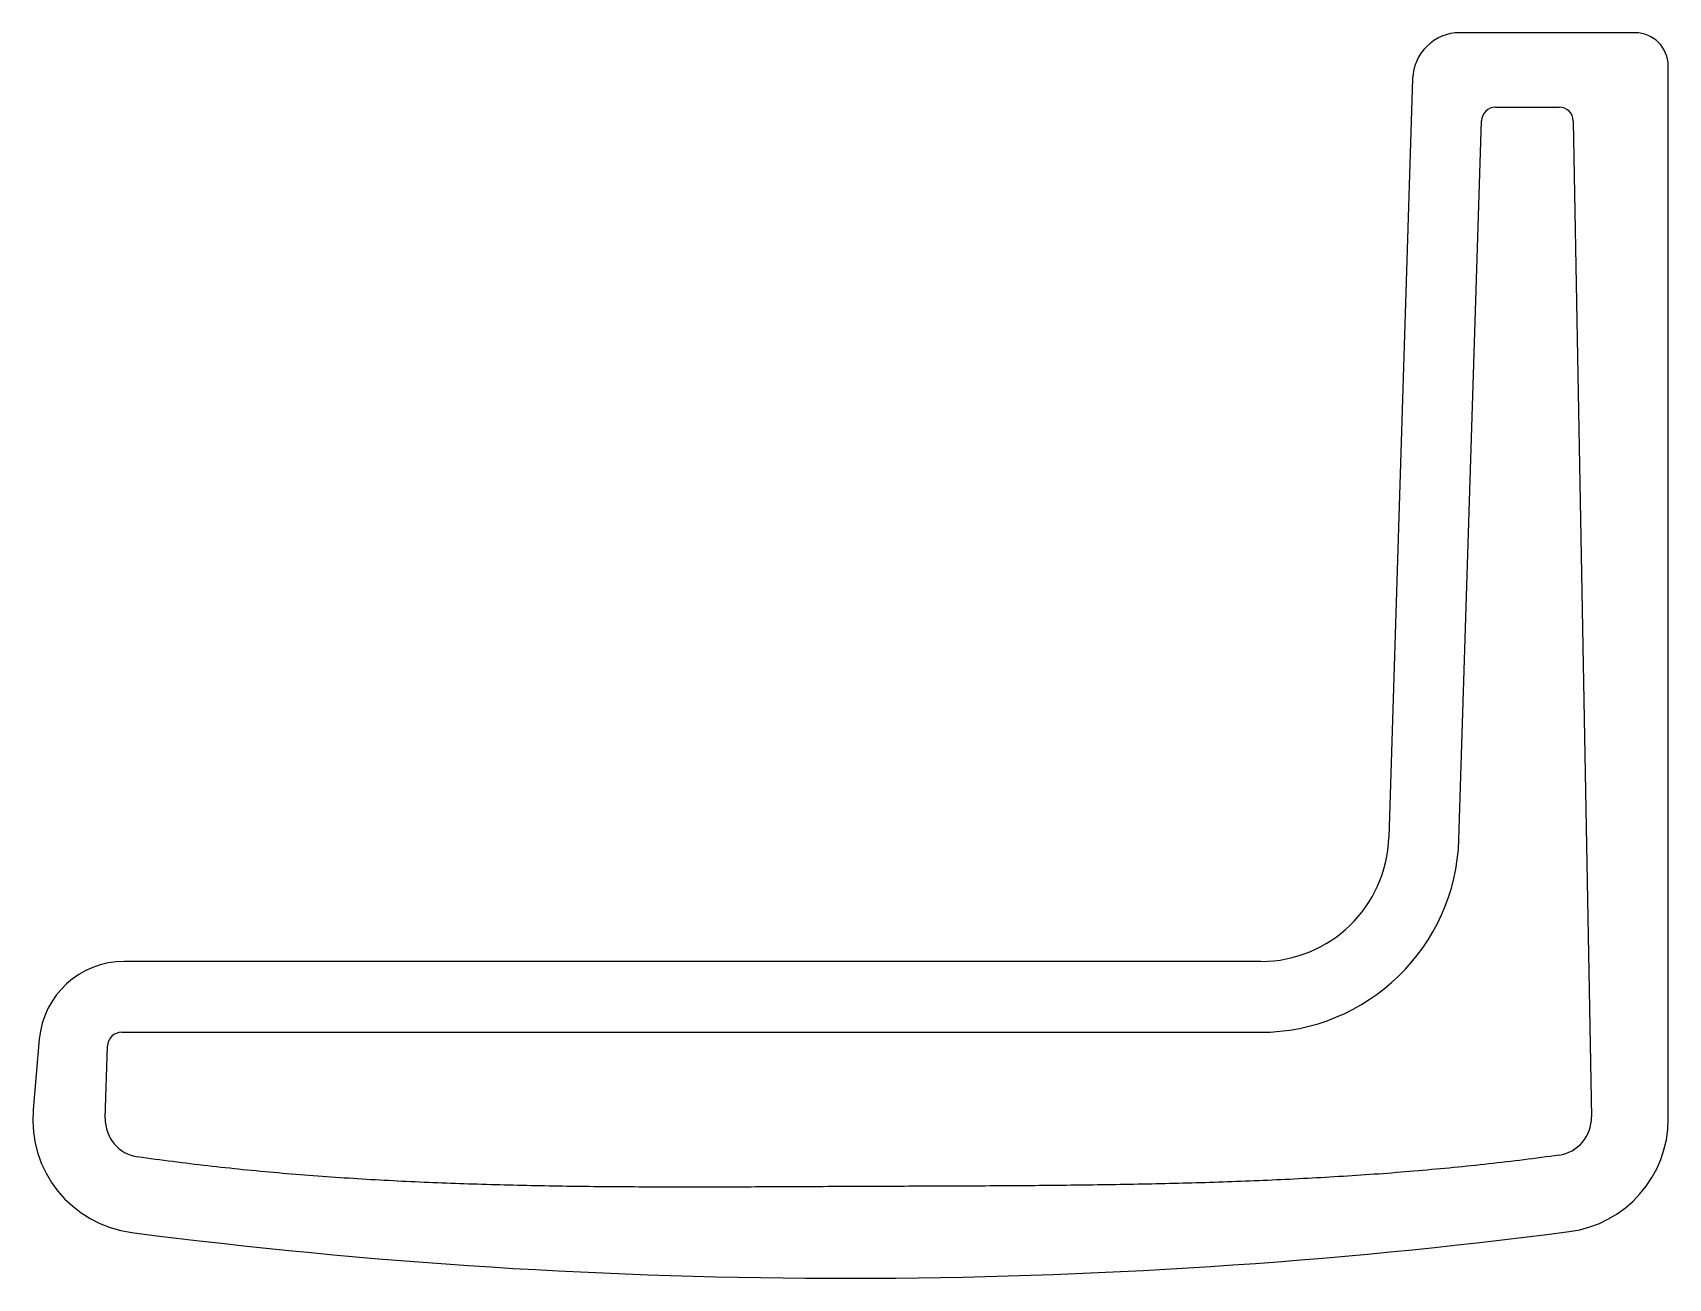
# Model space of a CAD drawing. Extents: x 1.4 to 35.9, y 0.1 to 26.4.
import ezdxf

# ---------------------------------------------------------------- set-up
doc = ezdxf.new("R2010")
doc.units = 0
doc.layers.get('0').update_dxf_attribs({"linetype": 'CONTINUOUS'})

msp = doc.modelspace()

# ---------------------------------------------------------------- linework, layer by layer
for p, q in [((35.195, 26.381), (31.497, 26.381)), ((35.895, 3.46), (35.895, 25.681)), ((30.497, 25.413), (29.994, 9.396)), ((32.25, 24.811), (33.59, 24.811)), ((31.473, 9.354), (31.95, 24.521)), ((33.89, 24.517), (34.274, 3.499)), ((27.295, 6.781), (3.291, 6.781)), ((3.238, 5.286), (27.276, 5.286)), ((1.498, 5.138), (1.368, 3.649)), ((2.891, 3.473), (2.939, 4.995))]:
    msp.add_line(p, q)
msp.add_polyline3d([(33.585, 2.692, 0), (33.493, 2.68, 0), (33.4, 2.667, 0), (33.308, 2.655, 0), (33.216, 2.642, 0), (33.123, 2.63, 0), (33.031, 2.618, 0), (32.938, 2.606, 0), (32.846, 2.595, 0), (32.754, 2.583, 0), (32.661, 2.572, 0), (32.568, 2.561, 0), (32.476, 2.55, 0), (32.383, 2.539, 0), (32.291, 2.529, 0), (32.198, 2.518, 0), (32.105, 2.508, 0), (32.013, 2.497, 0), (31.92, 2.487, 0), (31.827, 2.477, 0), (31.734, 2.468, 0), (31.641, 2.458, 0), (31.548, 2.449, 0), (31.456, 2.439, 0), (31.363, 2.43, 0), (31.27, 2.421, 0), (31.177, 2.412, 0), (31.084, 2.404, 0), (30.991, 2.395, 0), (30.898, 2.387, 0), (30.804, 2.378, 0), (30.711, 2.37, 0), (30.618, 2.362, 0), (30.525, 2.354, 0), (30.432, 2.346, 0), (30.339, 2.339, 0), (30.245, 2.331, 0), (30.152, 2.324, 0), (30.059, 2.316, 0), (29.965, 2.309, 0), (29.872, 2.302, 0), (29.779, 2.295, 0), (29.685, 2.289, 0), (29.592, 2.282, 0), (29.498, 2.276, 0), (29.405, 2.269, 0), (29.311, 2.263, 0), (29.218, 2.257, 0), (29.124, 2.251, 0), (29.03, 2.245, 0), (28.937, 2.239, 0), (28.843, 2.233, 0), (28.75, 2.228, 0), (28.656, 2.222, 0), (28.562, 2.217, 0), (28.468, 2.212, 0), (28.375, 2.206, 0), (28.281, 2.201, 0), (28.187, 2.197, 0), (28.093, 2.192, 0), (27.999, 2.187, 0), (27.905, 2.182, 0), (27.811, 2.178, 0), (27.717, 2.173, 0), (27.623, 2.169, 0), (27.529, 2.165, 0), (27.435, 2.161, 0), (27.341, 2.157, 0), (27.247, 2.153, 0), (27.153, 2.149, 0), (27.059, 2.145, 0), (26.965, 2.141, 0), (26.871, 2.138, 0), (26.776, 2.134, 0), (26.682, 2.131, 0), (26.588, 2.128, 0), (26.494, 2.124, 0), (26.399, 2.121, 0), (26.305, 2.118, 0), (26.211, 2.115, 0), (26.116, 2.112, 0), (26.022, 2.109, 0), (25.928, 2.107, 0), (25.833, 2.104, 0), (25.739, 2.101, 0), (25.644, 2.099, 0), (25.55, 2.096, 0), (25.455, 2.094, 0), (25.361, 2.092, 0), (25.266, 2.089, 0), (25.172, 2.087, 0), (25.077, 2.085, 0), (24.983, 2.083, 0), (24.888, 2.081, 0), (24.793, 2.079, 0), (24.699, 2.077, 0), (24.604, 2.075, 0), (24.509, 2.074, 0), (24.415, 2.072, 0), (24.32, 2.07, 0), (24.225, 2.069, 0), (24.131, 2.067, 0), (24.036, 2.066, 0), (23.941, 2.064, 0), (23.846, 2.063, 0), (23.751, 2.062, 0), (23.657, 2.06, 0), (23.562, 2.059, 0), (23.467, 2.058, 0), (23.372, 2.057, 0), (23.277, 2.056, 0), (23.182, 2.054, 0), (23.088, 2.053, 0), (22.993, 2.052, 0), (22.898, 2.052, 0), (22.803, 2.051, 0), (22.708, 2.05, 0), (22.613, 2.049, 0), (22.518, 2.048, 0), (22.423, 2.047, 0), (22.328, 2.047, 0), (22.233, 2.046, 0), (22.138, 2.045, 0), (22.043, 2.045, 0), (21.948, 2.044, 0), (21.853, 2.043, 0), (21.758, 2.043, 0), (21.663, 2.042, 0), (21.568, 2.042, 0), (21.473, 2.041, 0), (21.378, 2.041, 0), (21.283, 2.04, 0), (21.188, 2.04, 0), (21.093, 2.039, 0), (20.998, 2.039, 0), (20.903, 2.039, 0), (20.808, 2.038, 0), (20.713, 2.038, 0), (20.618, 2.037, 0), (20.523, 2.037, 0), (20.427, 2.037, 0), (20.332, 2.036, 0), (20.237, 2.036, 0), (20.142, 2.036, 0), (20.047, 2.035, 0), (19.952, 2.035, 0), (19.857, 2.035, 0), (19.762, 2.034, 0), (19.667, 2.034, 0), (19.572, 2.034, 0), (19.476, 2.033, 0), (19.381, 2.033, 0), (19.286, 2.033, 0), (19.191, 2.032, 0), (19.096, 2.032, 0), (19.001, 2.031, 0), (18.906, 2.031, 0), (18.81, 2.031, 0), (18.715, 2.03, 0), (18.62, 2.03, 0), (18.525, 2.029, 0), (18.43, 2.029, 0), (18.335, 2.029, 0), (18.24, 2.028, 0), (18.145, 2.028, 0), (18.049, 2.027, 0), (17.954, 2.027, 0), (17.859, 2.026, 0), (17.764, 2.026, 0), (17.669, 2.025, 0), (17.574, 2.025, 0), (17.479, 2.024, 0), (17.384, 2.024, 0), (17.289, 2.023, 0), (17.194, 2.023, 0), (17.098, 2.023, 0), (17.003, 2.022, 0), (16.908, 2.022, 0), (16.813, 2.021, 0), (16.718, 2.021, 0), (16.623, 2.021, 0), (16.528, 2.02, 0), (16.433, 2.02, 0), (16.338, 2.02, 0), (16.243, 2.019, 0), (16.148, 2.019, 0), (16.053, 2.019, 0), (15.958, 2.019, 0), (15.863, 2.018, 0), (15.768, 2.018, 0), (15.673, 2.018, 0), (15.578, 2.018, 0), (15.483, 2.018, 0), (15.388, 2.018, 0), (15.293, 2.018, 0), (15.198, 2.018, 0), (15.103, 2.018, 0), (15.008, 2.018, 0), (14.913, 2.018, 0), (14.818, 2.018, 0), (14.723, 2.018, 0), (14.629, 2.018, 0), (14.534, 2.019, 0), (14.439, 2.019, 0), (14.344, 2.019, 0), (14.249, 2.02, 0), (14.154, 2.02, 0), (14.059, 2.021, 0), (13.965, 2.021, 0), (13.87, 2.022, 0), (13.775, 2.022, 0), (13.681, 2.023, 0), (13.586, 2.024, 0), (13.491, 2.025, 0), (13.396, 2.026, 0), (13.302, 2.026, 0), (13.207, 2.027, 0), (13.112, 2.028, 0), (13.018, 2.03, 0), (12.923, 2.031, 0), (12.828, 2.032, 0), (12.734, 2.033, 0), (12.639, 2.034, 0), (12.545, 2.036, 0), (12.45, 2.037, 0), (12.355, 2.039, 0), (12.261, 2.04, 0), (12.166, 2.042, 0), (12.072, 2.044, 0), (11.977, 2.046, 0), (11.883, 2.048, 0), (11.789, 2.05, 0), (11.694, 2.052, 0), (11.6, 2.054, 0), (11.505, 2.056, 0), (11.411, 2.058, 0), (11.317, 2.061, 0), (11.223, 2.063, 0), (11.128, 2.066, 0), (11.034, 2.068, 0), (10.94, 2.071, 0), (10.845, 2.074, 0), (10.751, 2.077, 0), (10.657, 2.08, 0), (10.563, 2.083, 0), (10.469, 2.086, 0), (10.375, 2.089, 0), (10.281, 2.092, 0), (10.187, 2.096, 0), (10.093, 2.099, 0), (9.999, 2.103, 0), (9.905, 2.107, 0), (9.811, 2.111, 0), (9.717, 2.114, 0), (9.623, 2.118, 0), (9.529, 2.123, 0), (9.435, 2.127, 0), (9.342, 2.131, 0), (9.248, 2.136, 0), (9.154, 2.14, 0), (9.06, 2.145, 0), (8.967, 2.15, 0), (8.873, 2.155, 0), (8.779, 2.16, 0), (8.686, 2.165, 0), (8.592, 2.17, 0), (8.498, 2.175, 0), (8.405, 2.181, 0), (8.311, 2.186, 0), (8.218, 2.192, 0), (8.124, 2.198, 0), (8.031, 2.204, 0), (7.937, 2.21, 0), (7.844, 2.216, 0), (7.751, 2.223, 0), (7.657, 2.229, 0), (7.564, 2.236, 0), (7.471, 2.242, 0), (7.377, 2.249, 0), (7.284, 2.256, 0), (7.191, 2.263, 0), (7.098, 2.27, 0), (7.005, 2.278, 0), (6.912, 2.285, 0), (6.818, 2.293, 0), (6.725, 2.301, 0), (6.632, 2.309, 0), (6.539, 2.317, 0), (6.446, 2.325, 0), (6.353, 2.333, 0), (6.26, 2.342, 0), (6.167, 2.35, 0), (6.074, 2.359, 0), (5.982, 2.368, 0), (5.889, 2.377, 0), (5.796, 2.386, 0), (5.703, 2.396, 0), (5.61, 2.405, 0), (5.518, 2.415, 0), (5.425, 2.425, 0), (5.332, 2.435, 0), (5.24, 2.445, 0), (5.147, 2.455, 0), (5.054, 2.466, 0), (4.962, 2.477, 0), (4.869, 2.487, 0), (4.777, 2.498, 0), (4.684, 2.509, 0), (4.592, 2.521, 0), (4.499, 2.532, 0), (4.407, 2.544, 0), (4.315, 2.556, 0), (4.222, 2.568, 0), (4.13, 2.58, 0), (4.038, 2.592, 0), (3.945, 2.604, 0), (3.853, 2.617, 0), (3.761, 2.63, 0), (3.669, 2.643, 0), (3.576, 2.656, 0)])
for centre, radius, start, end in [((31.497, 25.381), 1, 90, 178.2), ((35.195, 25.681), 0.7, 0, 90), ((32.25, 24.511), 0.3, 90, 178.2), ((33.59, 24.511), 0.3, 1.0458, 90), ((27.276, 9.486), 4.2, 270, 358.2), ((27.295, 9.481), 2.7, 270, 358.2), ((3.291, 4.981), 1.8, 90, 175), ((3.238, 4.986), 0.3, 90, 178.2), ((3.759, 3.44), 2.4, 175, 262.6827), ((3.69, 3.448), 0.8, 178.2, 261.8081), ((33.474, 3.485), 0.8, 277.9481, 1.0458), ((33.495, 3.46), 2.4, 277.3949, 360), ((18.549, 118.621), 118.527, 262.68273, 277.39495)]:
    msp.add_arc(centre, radius, start, end)

doc.saveas('drawing.dxf')
